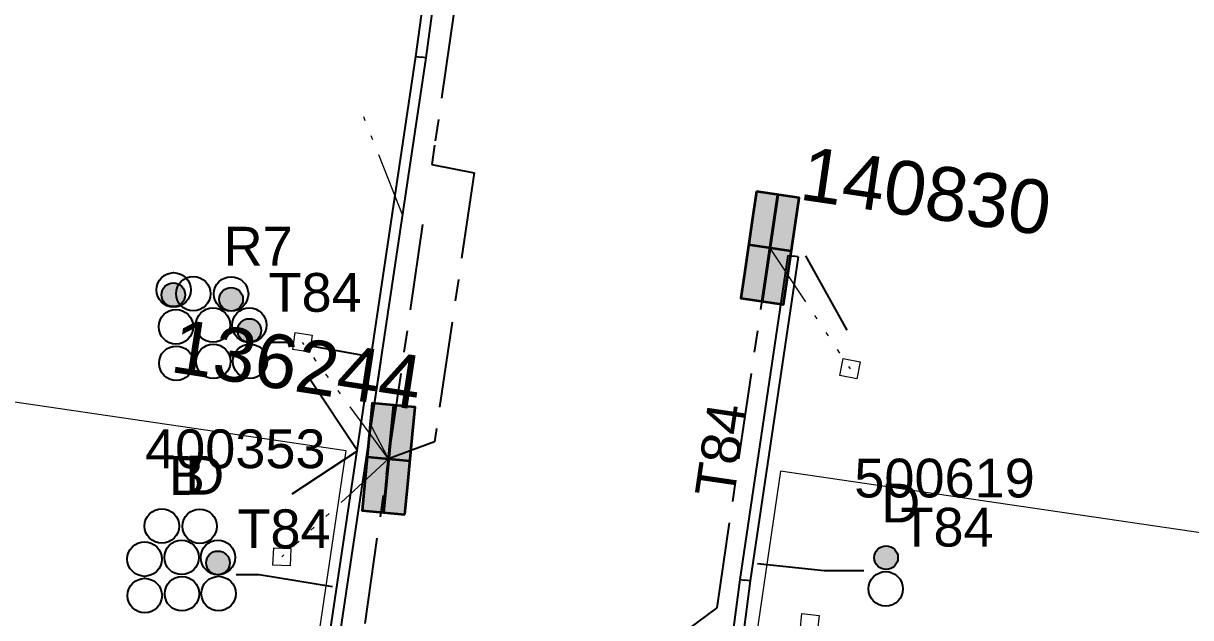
# Model space of a CAD drawing. Header units: metres. Extents: x 302924 to 304532, y 6268290 to 6269135.
# Drawn here: x 304180.3 to 304234.6, y 6268845 to 6268872.5 of the extents above; entities that cross this region are included whole.
import ezdxf
from ezdxf.enums import TextEntityAlignment as Align

# ---------------------------------------------------------------- set-up
doc = ezdxf.new("R2010")
doc.units = ezdxf.units.M
doc.linetypes.add('Cable Exist UG', pattern=[7, 4, -1, 1, -1])
doc.linetypes.add('PHANTOMX2', pattern=[6.6, 3, -0.75, 0.2, -0.75, 0.2, -0.75, 0.2, -0.75])
doc.layers.get('0').update_dxf_attribs({"color": 6})
for name, color, linetype, lineweight in [('_User Miscellaneous1', 30, 'Continuous', 13), ('_User Miscellaneous5', 121, 'Continuous', 13), ('_User_LV_Exist', 5, 'Continuous', 35), ('Mains_LV_EXT', 163, 'Continuous', 25), ('Mains_LV_SL_EXT', 135, 'Continuous', 25), ('Services_SP_EXT', 42, 'PHANTOMX2', 20)]:
    doc.layers.add(name, color=color, linetype=linetype, lineweight=lineweight)
for name, color, linetype in [('Duct_SP_EXT', 30, 'Continuous'), ('SupportsUG_SP_LV_EXT', 7, 'Continuous'), ('Trench_SP_EXT', 7, 'Continuous')]:
    doc.layers.add(name, color=color, linetype=linetype)
doc.styles.add('iecARIAL', font='arial.ttf', dxfattribs={"height": 2})
doc.styles.get("Standard").update_dxf_attribs({"font": 'arial.ttf'})

# ---------------------------------------------------------------- blocks, each defined once
blk = doc.blocks.new('PILLAR_EXT')
blk.add_hatch(color=256).paths.add_polyline_path([(-2.5, 1), (-2.5, -1), (2.5, -1), (2.5, 1)])
for p, q in [((0, 1), (0, -1)), ((-2.5, 0), (2.5, 0))]:
    blk.add_line(p, q)
at = {"ltscale": 10}
blk.add_line((2.5, 0), (-2.5, 0), dxfattribs=at)
blk.add_lwpolyline([(-2.5, -1), (-1.25, -1), (1.25, -1), (2.5, -1), (2.5, 1), (-2.5, 1)], close=True)
at = {"width": 0.9, "flags": 8}
blk.add_attdef('ASSET_NUM', text='', height=2, rotation=90, dxfattribs=at).set_placement((-2, 4), align=Align.MIDDLE_LEFT)
for tag, p, flags in [('OWNED_BY', (0, -0.2), 9), ('STATE', (0, -0.4), 9), ('SUPPORT_TYPE', (0, -0.6), 9), ('USAGE', (0, -0.8), 9), ('LEGEND', (0, -1), 9), ('LOCATION', (0, -1.2), 9), ('STREETNAME', (0, -1.8), 9), ('NOTES', (0, -1.4), 9), ('PARENT', (0, -1.6), 9), ('SUBURB', (0, -2), 1)]:
    blk.add_attdef(tag, p, '', height=0.2, dxfattribs=dict(flags=flags))
blk = doc.blocks.new('DUCT_EXT')
blk.add_circle((0, 0.8), 0.8)
at = {"flags": 1}
blk.add_attdef('Z', (0, 0), '', height=0.2, dxfattribs=at)
at = {"flags": 9}
for tag, p in [('DUCT_CODE', (0, 0)), ('XSECT_TYPE', (0, -0.2)), ('STATE', (0, -0.6)), ('FB_REFERENCE', (0, -0.4)), ('NOTES', (0, -0.8))]:
    blk.add_attdef(tag, text='', height=0.2, dxfattribs=at).set_placement(p, align=Align.MIDDLE_LEFT)
blk = doc.blocks.new('CCP_EXT')
at = {"flags": 9}
for tag, p in [('OWNED_BY', (0, -1)), ('USAGE', (0, -1.2)), ('LEGEND', (0, -1.4)), ('LIFE_SUPPORT', (0, -1.6)), ('STATE', (0, -1.8)), ('NOTES', (0, -2))]:
    blk.add_attdef(tag, text='', height=0.2, dxfattribs=at).set_placement(p, align=Align.MIDDLE_LEFT)
at = {"transparency": 33554687}
blk.add_wipeout([(0, 0.566), (0.566, 0), (0, -0.566), (-0.566, 0)], dxfattribs=at)
blk.add_lwpolyline([(-0.566, 0), (0, 0.566), (0.566, 0), (0, -0.566), (-0.566, 0)])
at = {"flags": 1}
blk.add_attdef('Z', (0, 0), '', height=0.2, dxfattribs=at)
at = {"flags": 9}
for tag, p in [('CCP_TYPE', (0, 0)), ('OPERATING_VOLTAGE', (0, -0.6)), ('CONSTRUCTED_VOLTAGE', (0, -0.2)), ('NO_PHASES', (0, -0.4)), ('ORIENTATION', (0, -0.8))]:
    blk.add_attdef(tag, text='', height=0.2, dxfattribs=at).set_placement(p, align=Align.MIDDLE_LEFT)
blk = doc.blocks.new('CABLE_LARGE_EXT')
h = blk.add_hatch(color=256)
edge = h.paths.add_edge_path()
edge.add_arc((0, 0.55), 0.55, 0, 360)
blk.add_circle((0, 0.55), 0.55)
at = {"flags": 1}
blk.add_attdef('Z', (0, 0), '', height=0.2, dxfattribs=at)
at = {"flags": 9}
for tag, p in [('COND_CODE', (0, 0)), ('XSECT_SIZE', (0, -0.6)), ('STATE', (0, -0.4)), ('FB_REFERENCE', (0, -0.2)), ('NOTES', (0, -0.8))]:
    blk.add_attdef(tag, text='', height=0.2, dxfattribs=at).set_placement(p, align=Align.MIDDLE_LEFT)

msp = doc.modelspace()

# ---------------------------------------------------------------- linework, layer by layer
at = {"layer": '_User Miscellaneous1', "transparency": 33554687}
for p, q in [((304198.5453, 6268871.0097), (304200.6279, 6268886.5318)), ((304199.0206, 6268870.9424), (304201.1029, 6268886.4624)), ((304190.3912, 6268816.3694), (304198.5453, 6268871.0097)), ((304190.8659, 6268816.2985), (304199.0206, 6268870.9424)), ((304198.5453, 6268871.0097), (304198.7829, 6268870.976)), ((304199.0206, 6268870.9424), (304198.7829, 6268870.976)), ((304215.8354, 6268861.7667), (304213.6011, 6268846.7286)), ((304216.3102, 6268861.6961), (304214.0765, 6268846.6622)), ((304215.8354, 6268861.7667), (304216.0728, 6268861.7314)), ((304216.3102, 6268861.6961), (304216.0728, 6268861.7314)), ((304213.6011, 6268846.7286), (304212.9875, 6268842.031)), ((304213.6011, 6268846.7286), (304213.8388, 6268846.6954)), ((304214.0765, 6268846.6622), (304213.8388, 6268846.6954)), ((304214.0765, 6268846.6622), (304213.4635, 6268841.9688))]:
    msp.add_line(p, q, dxfattribs=at)
at = {"layer": '_User Miscellaneous5', "linetype": 'Continuous', "transparency": 33554597}
for points in [[(304195.2977, 6268852.7007), (304162.6979, 6268857.4835), (304161.1012, 6268846.5993), (304193.6984, 6268841.8176), (304195.2977, 6268852.7007)], [(304248.6355, 6268846.8923), (304215.498, 6268851.7607), (304214.0233, 6268841.7274), (304247.1609, 6268836.8591), (304248.6355, 6268846.8923)]]:
    msp.add_lwpolyline(points, close=True, dxfattribs=at)
at = {"layer": 'Duct_SP_EXT'}
for p, q in [((304198.5453, 6268871.0097), (304200.6279, 6268886.5318)), ((304199.0206, 6268870.9424), (304201.1029, 6268886.4624)), ((304198.5453, 6268871.0097), (304198.7829, 6268870.976)), ((304199.0206, 6268870.9424), (304198.7829, 6268870.976)), ((304215.8354, 6268861.7667), (304213.6011, 6268846.7286)), ((304216.3102, 6268861.6961), (304214.0765, 6268846.6622)), ((304215.8354, 6268861.7667), (304216.0728, 6268861.7314)), ((304216.3102, 6268861.6961), (304216.0728, 6268861.7314)), ((304213.6011, 6268846.7286), (304212.9875, 6268842.031)), ((304213.6011, 6268846.7286), (304213.8388, 6268846.6954)), ((304214.0765, 6268846.6622), (304213.8388, 6268846.6954)), ((304214.0765, 6268846.6622), (304213.4635, 6268841.9688))]:
    msp.add_line(p, q, dxfattribs=at)
for points in [[(304191.6582, 6268857.744), (304192.7189, 6268857.7345), (304196.4146, 6268857.083)], [(304219.3583, 6268847.12), (304217.5134, 6268847.12), (304214.4264, 6268847.4527)], [(304190.198, 6268846.9582), (304191.2587, 6268846.9488), (304194.6687, 6268846.4044)]]:
    msp.add_lwpolyline(points, dxfattribs=at)
at = {"layer": 'Mains_LV_EXT', "linetype": 'Cable Exist UG'}
for points in [[(304203.9201, 6268897.5839), (304203.3656, 6268893.8094), (304203.3656, 6268893.8094), (304199.4138, 6268866.8932), (304199.2809, 6268865.9877), (304201.2455, 6268865.6005), (304201.2455, 6268865.6005), (304199.4114, 6268853.1081), (304197.2748, 6268852.3249)], [(304210.5734, 6268832.0096), (304208.8194, 6268833.8285), (304210.2742, 6268843.7261), (304212.5423, 6268845.4037), (304214.9947, 6268862.0877)], [(304194.2162, 6268830.8234), (304197.2748, 6268852.3249)]]:
    msp.add_lwpolyline(points, dxfattribs=at)
at = {"layer": 'Mains_LV_SL_EXT', "linetype": 'Cable Exist UG'}
msp.add_lwpolyline([(304197.2748, 6268852.3249), (304198.9165, 6268863.5056)], dxfattribs=at)
at = {"layer": 'Services_SP_EXT'}
msp.add_lwpolyline([(304197.2748, 6268852.3248), (304196.4876, 6268853.847), (304196.4876, 6268853.847), (304197.9271, 6268863.6507), (304196.0439, 6268868.3953)], dxfattribs=at)
at = {"layer": 'Trench_SP_EXT', "linetype": 'Cable Exist UG'}
for points in [[(304216.6559, 6268861.7522), (304218.5792, 6268858.2918)], [(304192.7924, 6268850.7084), (304195.8311, 6268852.6971), (304193.5678, 6268856.1033)]]:
    msp.add_lwpolyline(points, dxfattribs=at)

# ---------------------------------------------------------------- block references
at = {"layer": '_User_LV_Exist'}
ref = msp.add_blockref('PILLAR_EXT', (304214.998, 6268862.1101), dxfattribs=dict(at, rotation=261.6379161884415))
ref.add_attrib('ASSET_NUM', '140830', dxfattribs={"layer": '0', "height": 2.5, "rotation": 351.63792, "style": 'iecARIAL'}).set_placement((304216.498, 6268865.6101), align=Align.MIDDLE_LEFT)
at = {"layer": 'Duct_SP_EXT'}
for name, p in [('DUCT_EXT', (304187.2852, 6268859.3691)), ('DUCT_EXT', (304188.1956, 6268859.1929)), ('CABLE_LARGE_EXT', (304187.2708, 6268859.3921)), ('DUCT_EXT', (304189.9565, 6268859.1806)), ('CABLE_LARGE_EXT', (304189.9565, 6268859.1806)), ('DUCT_EXT', (304187.3911, 6268857.6558)), ('DUCT_EXT', (304189.1135, 6268857.7348)), ('DUCT_EXT', (304190.8033, 6268857.7318)), ('CABLE_LARGE_EXT', (304190.8033, 6268857.7318)), ('DUCT_EXT', (304187.4041, 6268855.9636)), ('DUCT_EXT', (304189.128, 6268856.0477)), ('DUCT_EXT', (304190.8317, 6268856.0566)), ('DUCT_EXT', (304186.7354, 6268848.4073)), ('DUCT_EXT', (304188.4963, 6268848.395)), ('DUCT_EXT', (304185.931, 6268846.8702)), ('DUCT_EXT', (304187.6533, 6268846.9491)), ('DUCT_EXT', (304189.3431, 6268846.9461)), ('CABLE_LARGE_EXT', (304189.3431, 6268846.9461)), ('CABLE_LARGE_EXT', (304220.3987, 6268847.1866)), ('DUCT_EXT', (304185.9439, 6268845.1779)), ('DUCT_EXT', (304187.6678, 6268845.262)), ('DUCT_EXT', (304189.3715, 6268845.2709))]:
    msp.add_blockref(name, p, dxfattribs=at)
at = {"layer": 'Duct_SP_EXT', "rotation": 358.1631830547332}
msp.add_blockref('DUCT_EXT', (304220.3571, 6268845.4887), dxfattribs=at)
at = {"layer": 'Services_SP_EXT', "rotation": 123.6379161020076}
msp.add_blockref('CCP_EXT', (304218.723, 6268856.5089), dxfattribs=at)
at = {"layer": 'SupportsUG_SP_LV_EXT'}
ref = msp.add_blockref('PILLAR_EXT', (304214.998, 6268862.1101), dxfattribs=dict(at, rotation=261.6379161884415))
ref.add_attrib('ASSET_NUM', '140830', dxfattribs={"layer": '0', "height": 2.5, "rotation": 351.63792, "style": 'iecARIAL'}).set_placement((304216.498, 6268865.6101), align=Align.MIDDLE_LEFT)
ref = msp.add_blockref('PILLAR_EXT', (304197.2748, 6268852.3249), dxfattribs=dict(at, rotation=84.51832929228202))
ref.add_attrib('ASSET_NUM', '136244', dxfattribs={"layer": '0', "height": 2.5, "rotation": 351.21452, "style": 'iecARIAL'}).set_placement((304198.7748, 6268855.8249), align=Align.MIDDLE_RIGHT)

# ---------------------------------------------------------------- texts
at = {"layer": 'Duct_SP_EXT'}
for s, p in [('R7', (304189.6051, 6268861.2988)), ('T84', (304191.6933, 6268859.1532)), ('400353', (304185.9558, 6268851.8917)), ('B', (304187.0572, 6268850.6527)), ('D', (304187.8207, 6268850.665)), ('500619', (304218.9194, 6268850.5319)), ('D', (304220.1728, 6268849.3714)), ('T84', (304221.0644, 6268848.2519))]:
    msp.add_text(s, height=1.8, dxfattribs=at).set_placement(p)
at = {"layer": 'Mains_LV_EXT'}
msp.add_text('T84', height=1.8, rotation=81.63792, dxfattribs=at).set_placement((304213.2855, 6268850.4595))

# ---------------------------------------------------------------- next in the draw order: linework, layer by layer
at = {"layer": 'Services_SP_EXT'}
msp.add_lwpolyline([(304214.998, 6268862.1101), (304218.723, 6268856.5089)], dxfattribs=at)

# ---------------------------------------------------------------- next in the draw order: block references
for p, rotation in [((304193.273, 6268857.7319), 306.5183291683355), ((304192.3177, 6268847.7776), 42.51832944526801), ((304216.8442, 6268844.7031), 218.93637462496)]:
    msp.add_blockref('CCP_EXT', p, dxfattribs=dict(at, rotation=rotation))

# ---------------------------------------------------------------- next in the draw order: linework, layer by layer
at = {"layer": 'Duct_SP_EXT'}
for p, q in [((304190.3912, 6268816.3694), (304198.5453, 6268871.0097)), ((304190.8659, 6268816.2985), (304199.0206, 6268870.9424))]:
    msp.add_line(p, q, dxfattribs=at)
at = {"layer": 'Services_SP_EXT'}
for points in [[(304197.2748, 6268852.3248), (304193.2731, 6268857.7319)], [(304197.2748, 6268852.3248), (304192.3178, 6268847.7776)]]:
    msp.add_lwpolyline(points, dxfattribs=at)

# ---------------------------------------------------------------- next in the draw order: block references
at = {"layer": '_User_LV_Exist'}
ref = msp.add_blockref('PILLAR_EXT', (304197.2748, 6268852.3249), dxfattribs=dict(at, rotation=84.51832929228202))
ref.add_attrib('ASSET_NUM', '136244', dxfattribs={"layer": '0', "height": 2.5, "rotation": 351.21452, "style": 'iecARIAL'}).set_placement((304198.7748, 6268855.8249), align=Align.MIDDLE_RIGHT)

# ---------------------------------------------------------------- next in the draw order: texts
at = {"layer": 'Duct_SP_EXT'}
msp.add_text('T84', height=1.8, dxfattribs=at).set_placement((304190.2467, 6268848.1792))

doc.saveas('drawing.dxf')
